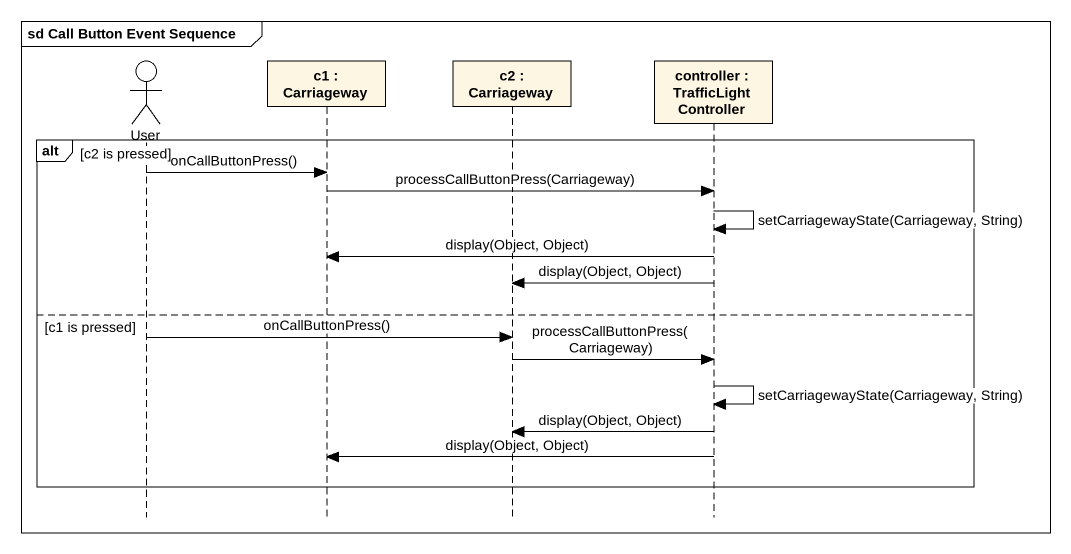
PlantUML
@startuml
mainframe sd Call Button Event Sequence
hide footbox
actor User
participant "c1 : Carriageway" as c1
participant "c2 : Carriageway" as c2
participant "controller : TrafficLightController" as controller

alt c2 is pressed
  User -> c1 : onCallButtonPress()
  c1 -> controller : processCallButtonPress(Carriageway)
  controller -> controller : setCarriagewayState(Carriageway, String)
  controller -> c1 : display(Object, Object)
  controller -> c2 : display(Object, Object)
else c1 is pressed
  User -> c2 : onCallButtonPress()
  c2 -> controller : processCallButtonPress(Carriageway)
  controller -> controller : setCarriagewayState(Carriageway, String)
  controller -> c2 : display(Object, Object)
  controller -> c1 : display(Object, Object)
end
@enduml
